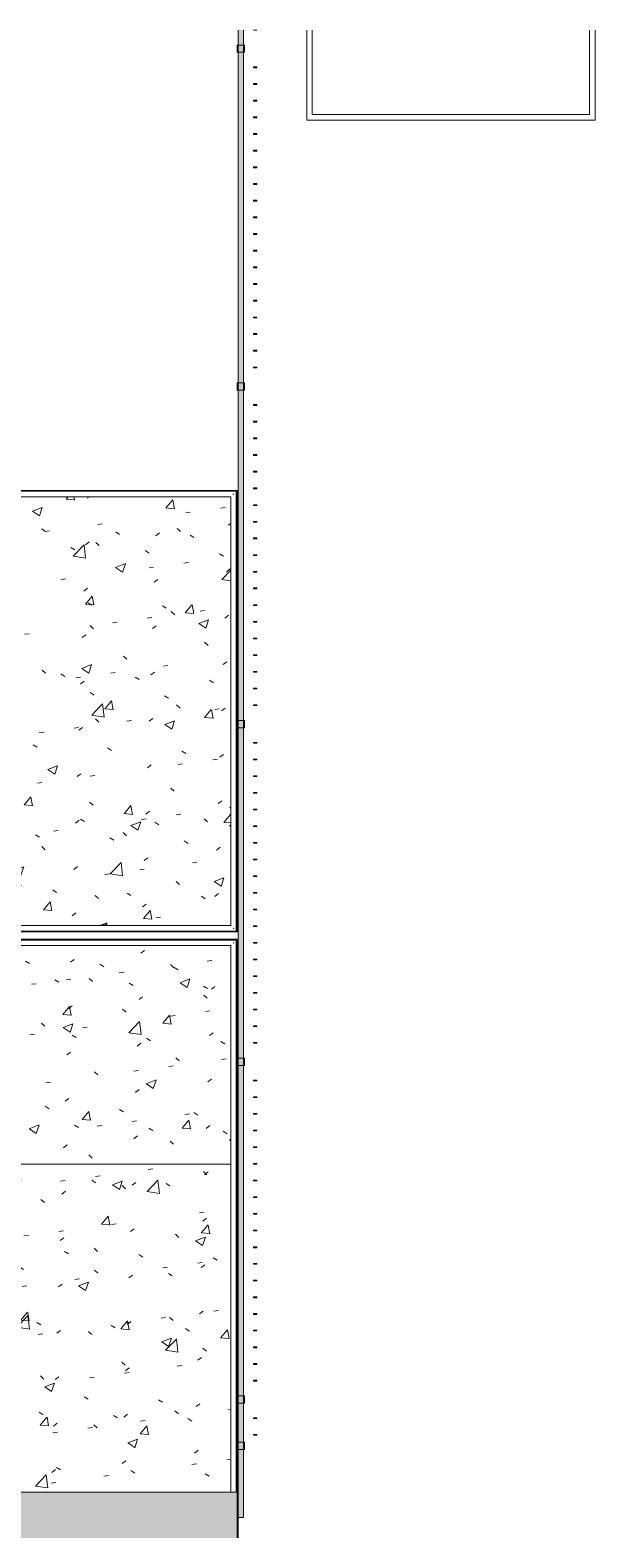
# Model space of a CAD drawing. Header units: inches. Extents: x -1569 to 1282, y -721 to 887.
# Drawn here: x 1069.6 to 1225.5, y 474 to 887.4 of the extents above; entities that cross this region are included whole.
import ezdxf

# ---------------------------------------------------------------- set-up
doc = ezdxf.new("R2010")
doc.units = ezdxf.units.IN
doc.header["$MEASUREMENT"] = 0
for name, color, linetype, lineweight in [('A-FLOR', 192, 'Continuous', 13), ('A-FLOR-HRAL', 11, 'Continuous', 13), ('A-FLOR-LEVL', 51, 'Continuous', 9), ('A-WALL', 113, 'Continuous', 13), ('A-WALL-PATT', 111, 'Continuous', 13)]:
    doc.layers.add(name, color=color, linetype=linetype, lineweight=lineweight)
pattern_1 = [(50, (0, 0), (27.5427, -2.40992), [2.88, -31.68]), (355, (0, 0), (-5.32784, 28.88427), [2.304, -25.344]), (100.451, (2.295, -0.2), (22.2153, 26.47393), [2.448, -26.924]), (46.184, (0, 7.68), (40.9819, -6.3564), [4.32, -47.52]), (96.636, (3.415, 7.15), (35.8907, 37.4062), [3.671, -40.386]), (351.184, (0, 7.68), (35.891, 37.4062), [3.456, -38.016]), (21, (3.84, 5.76), (22.92104, -15.46073), [2.88, -31.68]), (326, (3.84, 5.76), (9.34353, 27.84574), [2.304, -25.344]), (71.451, (5.75, 4.472), (32.26477, 12.3844), [2.448, -26.924]), (37.5, (0, 0), (0.466855, 12.78271), [1.267, -23.77, 1.267, -24.461, -25.44]), (37.5, (0, 0), (0.466855, 12.78271), [-50.765, 1.267, -24.173]), (7.5, (0, 0), (10.10159, 15.14509), [1.267, -13.402, 1.267, -23.194, -9.696]), (7.5, (0, 0), (10.10159, 15.14509), [-39.13, 1.267, -8.429]), (327.5, (-8.563, 0), (20.49916, -0.86578), [1.267, -8.333, 1.267, -28.685, -39.744]), (327.5, (-8.563, 0), (20.49916, -0.86578), [-39.552, 1.267, -38.477]), (317.5, (-12.403, 0), (22.39478, 3.84429), [1.267, -11.213, 1.267, -18.624, -28.224]), (317.5, (-12.403, 0), (22.39478, 3.84429), [-32.371, 1.267, -26.957])]

# ---------------------------------------------------------------- blocks, each defined once
blk = doc.blocks.new('Top Rail Type - Top Rail_Internal_-7017167-FIRST FLOOR FINISH')
at = {"layer": 'A-FLOR-HRAL', "lineweight": 9}
for p, q in [((1064.82, 760.29), (872.79, 760.29)), ((872.79, 758.79), (1064.82, 758.79)), ((1126.54, 760.29), (1064.82, 760.29)), ((1064.82, 758.79), (1125.04, 758.79)), ((1125.04, 758.79), (1125.04, 640.6)), ((1126.54, 639.1), (1126.54, 760.29)), ((1064.76, 640.6), (829.98, 640.6)), ((830.02, 640.57), (829.98, 640.6)), ((829.99, 640.57), (830.04, 640.51)), ((830.04, 640.53), (830.04, 635.04)), ((830.79, 639.85), (830.6, 640.04)), ((830.79, 639.85), (830.88, 639.75)), ((831.48, 639.1), (1064.76, 639.1)), ((831.54, 636.6), (831.54, 639.04)), ((1064.79, 636.6), (831.6, 636.6)), ((1125.04, 640.6), (1064.76, 640.6)), ((1064.76, 639.1), (1126.54, 639.1)), ((830.07, 635.08), (830.04, 635.04)), ((830.07, 635.05), (830.13, 635.09)), ((830.11, 635.1), (1064.79, 635.1)), ((830.79, 635.85), (830.6, 635.65)), ((830.79, 635.85), (830.88, 635.94))]:
    blk.add_line(p, q, dxfattribs=at)
at = {"layer": 'A-FLOR-HRAL', "lineweight": 9, "flags": 128}
for points in [[(872.79, 759.45), (872.79, 759.54), (872.79, 759.63)], [(1064.79, 635.94), (1064.79, 635.85), (1064.79, 635.75)]]:
    blk.add_lwpolyline(points, dxfattribs=at)
at = {"layer": 'A-FLOR-HRAL', "lineweight": 9}
for points in [[(1064.79, 759.45), (1064.79, 759.48), (1064.79, 759.54), (1064.79, 759.6), (1064.79, 759.63)], [(1064.79, 639.94), (1064.79, 639.91), (1064.79, 639.85), (1064.79, 639.79), (1064.79, 639.76)]]:
    blk.add_open_spline(points, degree=3, dxfattribs=at)
for points, knots in [([(1125.88, 759.63), (1125.87, 759.62), (1125.84, 759.59), (1125.79, 759.54), (1125.75, 759.49), (1125.71, 759.46), (1125.7, 759.45)], [-0.53913032, -0.53913032, -0.53913032, -0.53913032, -0.52083333, -0.5, -0.47916667, -0.46086968, -0.46086968, -0.46086968, -0.46086968]), ([(1125.7, 639.94), (1125.71, 639.92), (1125.75, 639.89), (1125.79, 639.85), (1125.84, 639.8), (1125.87, 639.77), (1125.88, 639.75)], [0.46086968, 0.46086968, 0.46086968, 0.46086968, 0.47916667, 0.5, 0.52083333, 0.53913032, 0.53913032, 0.53913032, 0.53913032])]:
    blk.add_open_spline(points, degree=3, knots=knots, dxfattribs=at)
blk = doc.blocks.new('Top Rail Type - Top Rail_Internal_-V19-FIRST FLOOR FINISH')
at = {"layer": 'A-FLOR-HRAL', "lineweight": 9}
for p, q in [((872.79, 760.29), (872.79, 758.79)), ((872.79, 760.29), (1064.79, 760.29)), ((872.79, 758.79), (1064.79, 758.79)), ((1064.79, 760.29), (1126.54, 760.29)), ((1064.79, 758.79), (1125.04, 758.79)), ((1125.04, 758.79), (1125.04, 640.6)), ((1126.54, 760.29), (1126.54, 639.1)), ((830.04, 640.6), (830.04, 635.1)), ((1064.79, 640.6), (830.04, 640.6)), ((831.54, 639.1), (831.54, 636.6)), ((1064.79, 639.1), (831.54, 639.1)), ((831.54, 636.6), (1064.79, 636.6)), ((1125.04, 640.6), (1064.79, 640.6)), ((1126.54, 639.1), (1064.79, 639.1)), ((1064.79, 636.6), (1064.79, 635.1)), ((830.04, 635.1), (1064.79, 635.1))]:
    blk.add_line(p, q, dxfattribs=at)
blk = doc.blocks.new('Top Rail Type - Top Rail_Internal_-7159196-FIRST FLOOR FINISH')
at = {"layer": 'A-FLOR-HRAL', "lineweight": 9}
for p, q in [((1126.54, 636.6), (1064.79, 636.6)), ((1126.54, 484.45), (1126.54, 636.6)), ((1064.79, 635.75), (1064.79, 635.94)), ((1064.79, 635.1), (1125.04, 635.1)), ((1125.04, 635.1), (1125.04, 484.45))]:
    blk.add_line(p, q, dxfattribs=at)
blk.add_open_spline([(1125.7, 635.75), (1125.71, 635.77), (1125.75, 635.8), (1125.79, 635.85), (1125.84, 635.89), (1125.87, 635.92), (1125.88, 635.94)], degree=3, knots=[0.46086968, 0.46086968, 0.46086968, 0.46086968, 0.47916667, 0.5, 0.52083333, 0.53913032, 0.53913032, 0.53913032, 0.53913032], dxfattribs=at)
blk = doc.blocks.new('Top Rail Type - Top Rail_Internal_-V35-FIRST FLOOR FINISH')
at = {"layer": 'A-FLOR-HRAL', "lineweight": 9}
for p, q in [((1064.79, 636.6), (1064.79, 635.1)), ((1064.79, 636.6), (1126.54, 636.6)), ((1126.54, 636.6), (1126.54, 484.45)), ((1064.79, 635.1), (1125.04, 635.1)), ((1125.04, 635.1), (1125.04, 484.45))]:
    blk.add_line(p, q, dxfattribs=at)
blk = doc.blocks.new('Railing - BetafenceUSA_Square_Post_2in-7178424-FIRST FLOOR FINISH')
at = {"layer": 'A-FLOR-HRAL', "lineweight": 9}
for p, q in [((1, 1), (-1, 1)), ((-1, 1), (-1, -1)), ((1, -1), (1, 1)), ((-1, -1), (1, -1))]:
    blk.add_line(p, q, dxfattribs=at)
blk = doc.blocks.new('Railing - BetafenceUSA_Picket_Defender_C-V43-FIRST FLOOR FINISH')
at = {"layer": 'A-FLOR-HRAL', "lineweight": 9}
for p, q in [((-4.4, -0.04), (-4.4, -0.1)), ((-4.3, -0.1), (-4.4, -0.1)), ((-4.3, -0.04), (-4.3, -0.1)), ((-3.59, -0.1), (-4.3, -0.1)), ((-3.59, -0.04), (-3.59, -0.1)), ((-3.5, -0.1), (-3.59, -0.1)), ((-3.5, -0.1), (-3.5, -0.04))]:
    blk.add_line(p, q, dxfattribs=at)
blk = doc.blocks.new('Railing - BetafenceUSA_Picket_Defender_C-V42-FIRST FLOOR FINISH')
at = {"layer": 'A-FLOR-HRAL', "lineweight": 9}
for p, q in [((-4.4, 0.15), (-4.3, 0.15)), ((-4.4, 0.15), (-4.4, -0.1)), ((-4.3, 0.15), (-3.59, 0.15)), ((-4.3, 0.15), (-4.3, -0.1)), ((-3.59, 0.15), (-3.5, 0.15)), ((-3.59, 0.15), (-3.59, -0.1)), ((-3.5, -0.1), (-3.5, 0.15)), ((-4.3, -0.1), (-4.4, -0.1)), ((-3.59, -0.1), (-4.3, -0.1)), ((-3.5, -0.1), (-3.59, -0.1))]:
    blk.add_line(p, q, dxfattribs=at)
blk = doc.blocks.new('Railing - Railing-7178781-FIRST FLOOR FINISH')
at = {"layer": 'A-FLOR-HRAL', "lineweight": 9}
for p, q in [((1127.01, 887.41), (1127.01, 883.27)), ((1127.01, 881.27), (1127.01, 790.2)), ((1127.01, 788.2), (1127.01, 697.14)), ((1127.01, 695.14), (1127.01, 604.08)), ((1127.01, 602.08), (1127.01, 511.02)), ((1127.01, 509.02), (1127.01, 498.27))]:
    blk.add_line(p, q, dxfattribs=at)
at = {"extrusion": (0, 0, -1), "zscale": -1}
for name, p in [('Railing - BetafenceUSA_Picket_Defender_C-V43-FIRST FLOOR FINISH', (-1127.76, 887.45)), ('Railing - BetafenceUSA_Square_Post_2in-7178424-FIRST FLOOR FINISH', (-1127.76, 882.27)), ('Railing - BetafenceUSA_Picket_Defender_C-V42-FIRST FLOOR FINISH', (-1127.76, 877.08)), ('Railing - BetafenceUSA_Picket_Defender_C-V42-FIRST FLOOR FINISH', (-1127.76, 872.49)), ('Railing - BetafenceUSA_Picket_Defender_C-V42-FIRST FLOOR FINISH', (-1127.76, 867.89)), ('Railing - BetafenceUSA_Picket_Defender_C-V42-FIRST FLOOR FINISH', (-1127.76, 863.3)), ('Railing - BetafenceUSA_Picket_Defender_C-V42-FIRST FLOOR FINISH', (-1127.76, 858.7)), ('Railing - BetafenceUSA_Picket_Defender_C-V42-FIRST FLOOR FINISH', (-1127.76, 854.11)), ('Railing - BetafenceUSA_Picket_Defender_C-V42-FIRST FLOOR FINISH', (-1127.76, 849.52)), ('Railing - BetafenceUSA_Picket_Defender_C-V42-FIRST FLOOR FINISH', (-1127.76, 844.92)), ('Railing - BetafenceUSA_Picket_Defender_C-V42-FIRST FLOOR FINISH', (-1127.76, 840.33)), ('Railing - BetafenceUSA_Picket_Defender_C-V42-FIRST FLOOR FINISH', (-1127.76, 835.74)), ('Railing - BetafenceUSA_Picket_Defender_C-V42-FIRST FLOOR FINISH', (-1127.76, 831.14)), ('Railing - BetafenceUSA_Picket_Defender_C-V42-FIRST FLOOR FINISH', (-1127.76, 826.55)), ('Railing - BetafenceUSA_Picket_Defender_C-V42-FIRST FLOOR FINISH', (-1127.76, 821.95)), ('Railing - BetafenceUSA_Picket_Defender_C-V42-FIRST FLOOR FINISH', (-1127.76, 817.36)), ('Railing - BetafenceUSA_Picket_Defender_C-V42-FIRST FLOOR FINISH', (-1127.76, 812.77)), ('Railing - BetafenceUSA_Picket_Defender_C-V42-FIRST FLOOR FINISH', (-1127.76, 808.17)), ('Railing - BetafenceUSA_Picket_Defender_C-V42-FIRST FLOOR FINISH', (-1127.76, 803.58)), ('Railing - BetafenceUSA_Picket_Defender_C-V42-FIRST FLOOR FINISH', (-1127.76, 798.99)), ('Railing - BetafenceUSA_Picket_Defender_C-V42-FIRST FLOOR FINISH', (-1127.76, 794.39)), ('Railing - BetafenceUSA_Square_Post_2in-7178424-FIRST FLOOR FINISH', (-1127.76, 789.2)), ('Railing - BetafenceUSA_Picket_Defender_C-V42-FIRST FLOOR FINISH', (-1127.76, 784.02)), ('Railing - BetafenceUSA_Picket_Defender_C-V42-FIRST FLOOR FINISH', (-1127.76, 779.42)), ('Railing - BetafenceUSA_Picket_Defender_C-V42-FIRST FLOOR FINISH', (-1127.76, 774.83)), ('Railing - BetafenceUSA_Picket_Defender_C-V42-FIRST FLOOR FINISH', (-1127.76, 770.24)), ('Railing - BetafenceUSA_Picket_Defender_C-V42-FIRST FLOOR FINISH', (-1127.76, 765.64)), ('Railing - BetafenceUSA_Picket_Defender_C-V42-FIRST FLOOR FINISH', (-1127.76, 761.05)), ('Railing - BetafenceUSA_Picket_Defender_C-V42-FIRST FLOOR FINISH', (-1127.76, 756.45)), ('Railing - BetafenceUSA_Picket_Defender_C-V42-FIRST FLOOR FINISH', (-1127.76, 751.86)), ('Railing - BetafenceUSA_Picket_Defender_C-V42-FIRST FLOOR FINISH', (-1127.76, 747.27)), ('Railing - BetafenceUSA_Picket_Defender_C-V42-FIRST FLOOR FINISH', (-1127.76, 742.67)), ('Railing - BetafenceUSA_Picket_Defender_C-V42-FIRST FLOOR FINISH', (-1127.76, 738.08)), ('Railing - BetafenceUSA_Picket_Defender_C-V42-FIRST FLOOR FINISH', (-1127.76, 733.49)), ('Railing - BetafenceUSA_Picket_Defender_C-V42-FIRST FLOOR FINISH', (-1127.76, 728.89)), ('Railing - BetafenceUSA_Picket_Defender_C-V42-FIRST FLOOR FINISH', (-1127.76, 724.3)), ('Railing - BetafenceUSA_Picket_Defender_C-V42-FIRST FLOOR FINISH', (-1127.76, 719.7)), ('Railing - BetafenceUSA_Picket_Defender_C-V42-FIRST FLOOR FINISH', (-1127.76, 715.11)), ('Railing - BetafenceUSA_Picket_Defender_C-V42-FIRST FLOOR FINISH', (-1127.76, 710.52)), ('Railing - BetafenceUSA_Picket_Defender_C-V42-FIRST FLOOR FINISH', (-1127.76, 705.92)), ('Railing - BetafenceUSA_Picket_Defender_C-V42-FIRST FLOOR FINISH', (-1127.76, 701.33)), ('Railing - BetafenceUSA_Square_Post_2in-7178424-FIRST FLOOR FINISH', (-1127.76, 696.14)), ('Railing - BetafenceUSA_Picket_Defender_C-V42-FIRST FLOOR FINISH', (-1127.76, 690.95)), ('Railing - BetafenceUSA_Picket_Defender_C-V42-FIRST FLOOR FINISH', (-1127.76, 686.36)), ('Railing - BetafenceUSA_Picket_Defender_C-V42-FIRST FLOOR FINISH', (-1127.76, 681.77)), ('Railing - BetafenceUSA_Picket_Defender_C-V42-FIRST FLOOR FINISH', (-1127.76, 677.17)), ('Railing - BetafenceUSA_Picket_Defender_C-V42-FIRST FLOOR FINISH', (-1127.76, 672.58)), ('Railing - BetafenceUSA_Picket_Defender_C-V42-FIRST FLOOR FINISH', (-1127.76, 667.99)), ('Railing - BetafenceUSA_Picket_Defender_C-V42-FIRST FLOOR FINISH', (-1127.76, 663.39)), ('Railing - BetafenceUSA_Picket_Defender_C-V42-FIRST FLOOR FINISH', (-1127.76, 658.8)), ('Railing - BetafenceUSA_Picket_Defender_C-V42-FIRST FLOOR FINISH', (-1127.76, 654.2)), ('Railing - BetafenceUSA_Picket_Defender_C-V42-FIRST FLOOR FINISH', (-1127.76, 649.61)), ('Railing - BetafenceUSA_Picket_Defender_C-V42-FIRST FLOOR FINISH', (-1127.76, 645.02)), ('Railing - BetafenceUSA_Picket_Defender_C-V42-FIRST FLOOR FINISH', (-1127.76, 640.42)), ('Railing - BetafenceUSA_Picket_Defender_C-V42-FIRST FLOOR FINISH', (-1127.76, 635.83)), ('Railing - BetafenceUSA_Picket_Defender_C-V42-FIRST FLOOR FINISH', (-1127.76, 631.24)), ('Railing - BetafenceUSA_Picket_Defender_C-V42-FIRST FLOOR FINISH', (-1127.76, 626.64)), ('Railing - BetafenceUSA_Picket_Defender_C-V42-FIRST FLOOR FINISH', (-1127.76, 622.05)), ('Railing - BetafenceUSA_Picket_Defender_C-V42-FIRST FLOOR FINISH', (-1127.76, 617.45)), ('Railing - BetafenceUSA_Picket_Defender_C-V42-FIRST FLOOR FINISH', (-1127.76, 612.86)), ('Railing - BetafenceUSA_Picket_Defender_C-V42-FIRST FLOOR FINISH', (-1127.76, 608.27)), ('Railing - BetafenceUSA_Square_Post_2in-7178424-FIRST FLOOR FINISH', (-1127.76, 603.08)), ('Railing - BetafenceUSA_Picket_Defender_C-V42-FIRST FLOOR FINISH', (-1127.76, 597.89)), ('Railing - BetafenceUSA_Picket_Defender_C-V42-FIRST FLOOR FINISH', (-1127.76, 593.3)), ('Railing - BetafenceUSA_Picket_Defender_C-V42-FIRST FLOOR FINISH', (-1127.76, 588.7)), ('Railing - BetafenceUSA_Picket_Defender_C-V42-FIRST FLOOR FINISH', (-1127.76, 584.11)), ('Railing - BetafenceUSA_Picket_Defender_C-V42-FIRST FLOOR FINISH', (-1127.76, 579.52)), ('Railing - BetafenceUSA_Picket_Defender_C-V42-FIRST FLOOR FINISH', (-1127.76, 574.92)), ('Railing - BetafenceUSA_Picket_Defender_C-V42-FIRST FLOOR FINISH', (-1127.76, 570.33)), ('Railing - BetafenceUSA_Picket_Defender_C-V42-FIRST FLOOR FINISH', (-1127.76, 565.74)), ('Railing - BetafenceUSA_Picket_Defender_C-V42-FIRST FLOOR FINISH', (-1127.76, 561.14)), ('Railing - BetafenceUSA_Picket_Defender_C-V42-FIRST FLOOR FINISH', (-1127.76, 556.55)), ('Railing - BetafenceUSA_Picket_Defender_C-V42-FIRST FLOOR FINISH', (-1127.76, 551.95)), ('Railing - BetafenceUSA_Picket_Defender_C-V42-FIRST FLOOR FINISH', (-1127.76, 547.36)), ('Railing - BetafenceUSA_Picket_Defender_C-V42-FIRST FLOOR FINISH', (-1127.76, 542.77)), ('Railing - BetafenceUSA_Picket_Defender_C-V42-FIRST FLOOR FINISH', (-1127.76, 538.17)), ('Railing - BetafenceUSA_Picket_Defender_C-V42-FIRST FLOOR FINISH', (-1127.76, 533.58)), ('Railing - BetafenceUSA_Picket_Defender_C-V42-FIRST FLOOR FINISH', (-1127.76, 528.99)), ('Railing - BetafenceUSA_Picket_Defender_C-V42-FIRST FLOOR FINISH', (-1127.76, 524.39)), ('Railing - BetafenceUSA_Picket_Defender_C-V42-FIRST FLOOR FINISH', (-1127.76, 519.8)), ('Railing - BetafenceUSA_Picket_Defender_C-V42-FIRST FLOOR FINISH', (-1127.76, 515.2)), ('Railing - BetafenceUSA_Square_Post_2in-7178424-FIRST FLOOR FINISH', (-1127.76, 510.02)), ('Railing - BetafenceUSA_Picket_Defender_C-V42-FIRST FLOOR FINISH', (-1127.76, 504.83)), ('Railing - BetafenceUSA_Picket_Defender_C-V42-FIRST FLOOR FINISH', (-1127.76, 500.24)), ('Railing - BetafenceUSA_Square_Post_2in-7178424-FIRST FLOOR FINISH', (-1127.76, 497.27))]:
    blk.add_blockref(name, p, dxfattribs=at)

msp = doc.modelspace()

# ---------------------------------------------------------------- hatches: boundary and pattern name
at = {"layer": 'A-FLOR'}
h = msp.add_hatch(dxfattribs=at)
h.set_pattern_fill('FP_7', color=256, style=0, pattern_type=2)
h.set_pattern_definition(pattern_1)
h.paths.add_polyline_path([(1066.04, 574.85), (1125.04, 574.85), (1125.04, 635.1), (1064.79, 635.1), (1064.79, 577.29), (1066.04, 577.29)], flags=0)
h.paths.add_polyline_path([(1126.54, 574.85), (1126.79, 574.85), (1126.79, 636.85), (1064.79, 636.85), (1064.79, 636.6), (1126.54, 636.57), (1126.54, 579.34)], flags=0)
h = msp.add_hatch(dxfattribs=at)
h.set_pattern_fill('FP_7', color=256, style=0, pattern_type=2)
h.set_pattern_definition(pattern_1)
h.paths.add_polyline_path([(1044.04, 484.45), (1125.04, 484.45), (1125.04, 574.85), (1066.04, 574.85), (1066.02, 573.53), (909.71, 573.53), (909.71, 487.7), (921.67, 487.67), (921.67, 486.2), (909.71, 486.2), (909.71, 484.45), (956.84, 484.45), (956.84, 485.2), (958.34, 485.2), (958.34, 484.45), (993.27, 484.45), (968.03, 509.69), (969, 510.66), (994.46, 485.2), (993.71, 484.45), (994.59, 484.45), (994.59, 485.2), (996.09, 485.2), (996.09, 484.45)], flags=0)
h.paths.add_polyline_path([(1126.54, 484.45), (1126.79, 484.45), (1126.79, 574.85), (1126.54, 574.85), (1126.54, 486.07)], flags=0)
at = {"layer": 'A-FLOR-LEVL'}
h = msp.add_hatch(dxfattribs=at)
h.set_pattern_fill('FP_7', color=256, style=0, pattern_type=2)
h.set_pattern_definition(pattern_1)
h.paths.add_polyline_path([(1064.79, 638.85), (1126.79, 638.85), (1126.79, 760.54), (1064.79, 760.54), (1064.82, 760.29), (1126.54, 760.27), (1126.52, 639.1), (1064.79, 639.1)], flags=0)
h.paths.add_polyline_path([(1125.04, 640.6), (1125.04, 758.79), (1064.79, 758.79), (1064.79, 702.54), (1065.54, 702.5), (1065.5, 697.04), (1064.79, 697.04), (1064.79, 640.6), (1124.98, 640.6)], flags=0)
at = {"layer": 'A-WALL-PATT', "lineweight": 9}
msp.add_hatch(color=7, dxfattribs=at).paths.add_polyline_path([(1127.02, 477.52), (1128.52, 477.52), (1128.52, 887.41), (1127.02, 887.41), (1127.02, 502.32)], flags=0)
h = msp.add_hatch(color=7, dxfattribs=at)
h.paths.add_polyline_path([(1112.92, 470.58), (1112.92, 484.45), (995.71, 484.45), (995.71, 470.58), (1044.04, 470.58)], flags=0)
h.paths.add_polyline_path([(957.21, 470.58), (957.21, 484.45), (805.07, 484.45), (805.07, 470.58), (956.84, 470.58)], flags=0)
h = msp.add_hatch(color=7, dxfattribs=at)
h.paths.add_polyline_path([(1112.92, -143.29), (1126.79, -143.29), (1126.79, 127), (1112.92, 127), (1112.92, -133.48)], flags=0)
h.paths.add_polyline_path([(1112.92, 165.5), (1126.79, 165.5), (1126.79, 484.45), (1112.92, 484.45), (1112.92, 168.58)], flags=0)

# ---------------------------------------------------------------- linework, layer by layer
at = {"layer": 'A-FLOR'}
for p, q in [((1126.79, 636.85), (1064.79, 636.85)), ((1126.79, 604.08), (1126.79, 636.85)), ((1126.79, 511.02), (1126.79, 602.08)), ((1125.04, 574.85), (1066.04, 574.85)), ((1126.79, 574.85), (1126.54, 574.85)), ((1126.79, 498.27), (1126.79, 509.02)), ((1126.79, 484.45), (1126.79, 496.27)), ((1127.02, 484.38), (1126.78, 484.38)), ((1127.07, 165.88), (1127.07, 477.52))]:
    msp.add_line(p, q, dxfattribs=at)
at = {"layer": 'A-FLOR-LEVL'}
for p, q in [((1064.79, 760.54), (1126.79, 760.54)), ((1126.79, 760.54), (1126.79, 697.14)), ((1126.79, 695.14), (1126.79, 638.85)), ((1126.79, 638.85), (1064.79, 638.85))]:
    msp.add_line(p, q, dxfattribs=at)
at = {"layer": 'A-WALL', "color": 8, "lineweight": 20}
for p, q in [((1127.02, 887.41), (1127.02, 477.52)), ((1128.52, 477.52), (1128.52, 887.41)), ((1126.79, 484.45), (996.09, 484.45)), ((1126.79, 165.5), (1126.79, 484.45)), ((1127.02, 477.52), (1128.52, 477.52))]:
    msp.add_line(p, q, dxfattribs=at)
at = {"layer": 'A-WALL', "lineweight": 9}
for p, q in [((1145.97, 862.6), (1145.97, 887.41)), ((1147.47, 887.41), (1147.47, 864.1)), ((1223.97, 864.1), (1223.97, 887.41)), ((1225.47, 887.41), (1225.47, 862.6)), ((1147.47, 864.1), (1223.97, 864.1)), ((1225.47, 862.6), (1145.97, 862.6))]:
    msp.add_line(p, q, dxfattribs=at)

# ---------------------------------------------------------------- block references
at = {"layer": 'A-FLOR-HRAL', "lineweight": 9}
for name in ['Railing - Railing-7178781-FIRST FLOOR FINISH', 'Top Rail Type - Top Rail_Internal_-7017167-FIRST FLOOR FINISH', 'Top Rail Type - Top Rail_Internal_-V19-FIRST FLOOR FINISH', 'Top Rail Type - Top Rail_Internal_-7159196-FIRST FLOOR FINISH', 'Top Rail Type - Top Rail_Internal_-V35-FIRST FLOOR FINISH']:
    msp.add_blockref(name, (0, 0), dxfattribs=at)

doc.saveas('drawing.dxf')
